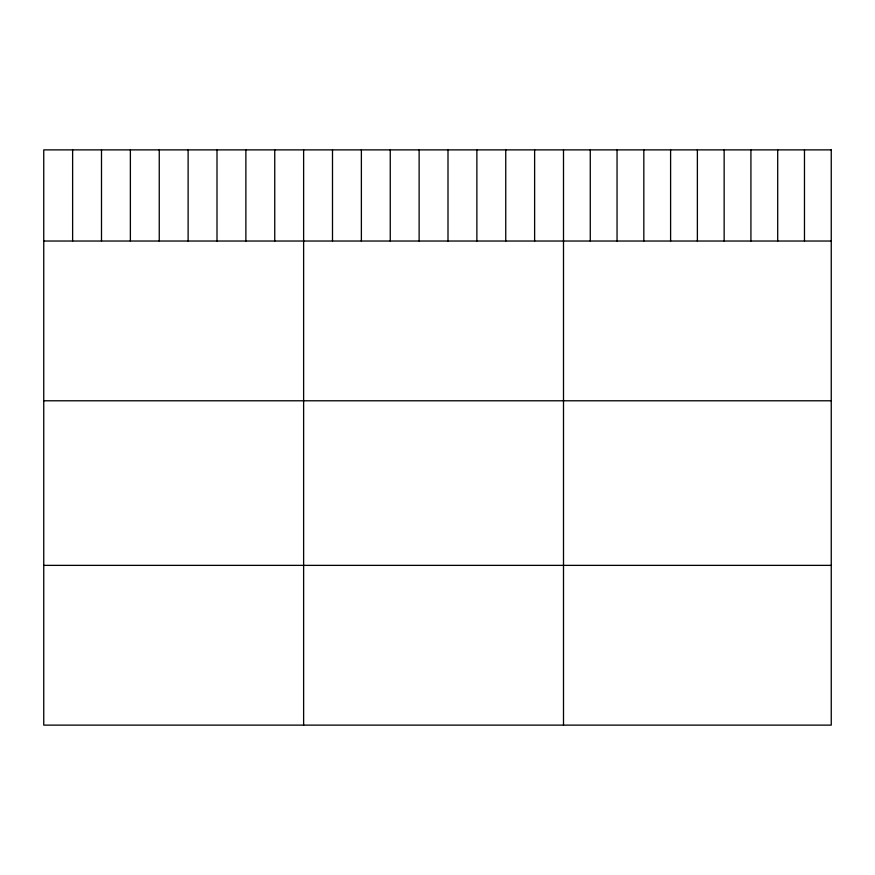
<?xml version="1.0" encoding="UTF-8"?>
<svg xmlns="http://www.w3.org/2000/svg" width="875" height="875" viewBox="0 0 875 875"><rect width="100%" height="100%" fill="white"/><g stroke="black" fill="none" stroke-linecap="round" stroke-linejoin="round"><path stroke-width="1.31" d="M43.75 241.03L831.25 241.03M43.75 400.783L831.25 400.783M43.75 565.37L831.25 565.37M804.475 149.877L804.475 241.03M777.7 149.877L777.7 241.03M750.925 149.877L750.925 241.03M724.15 149.877L724.15 241.03M697.375 149.877L697.375 241.03M670.6 149.877L670.6 241.03M643.825 149.877L643.825 241.03M617.05 149.877L617.05 241.03M590.275 149.877L590.275 241.03M563.5 149.877L563.5 725.123M534.625 149.877L534.625 241.03M505.75 149.877L505.75 241.03M476.875 149.877L476.875 241.03M448 149.877L448 241.03M419.125 149.877L419.125 241.03M390.25 149.877L390.25 241.03M361.375 149.877L361.375 241.03M332.5 149.877L332.5 241.03M303.625 149.877L303.625 725.123M274.75 149.877L274.75 241.03M245.875 149.877L245.875 241.03M217 149.877L217 241.03M188.125 149.877L188.125 241.03M159.25 149.877L159.25 241.03M130.375 149.877L130.375 241.03M101.5 149.877L101.5 241.03M72.625 149.877L72.625 241.03M831.25 149.877L43.75 149.877L43.75 725.123L831.25 725.123L831.25 149.877"/></g></svg>
